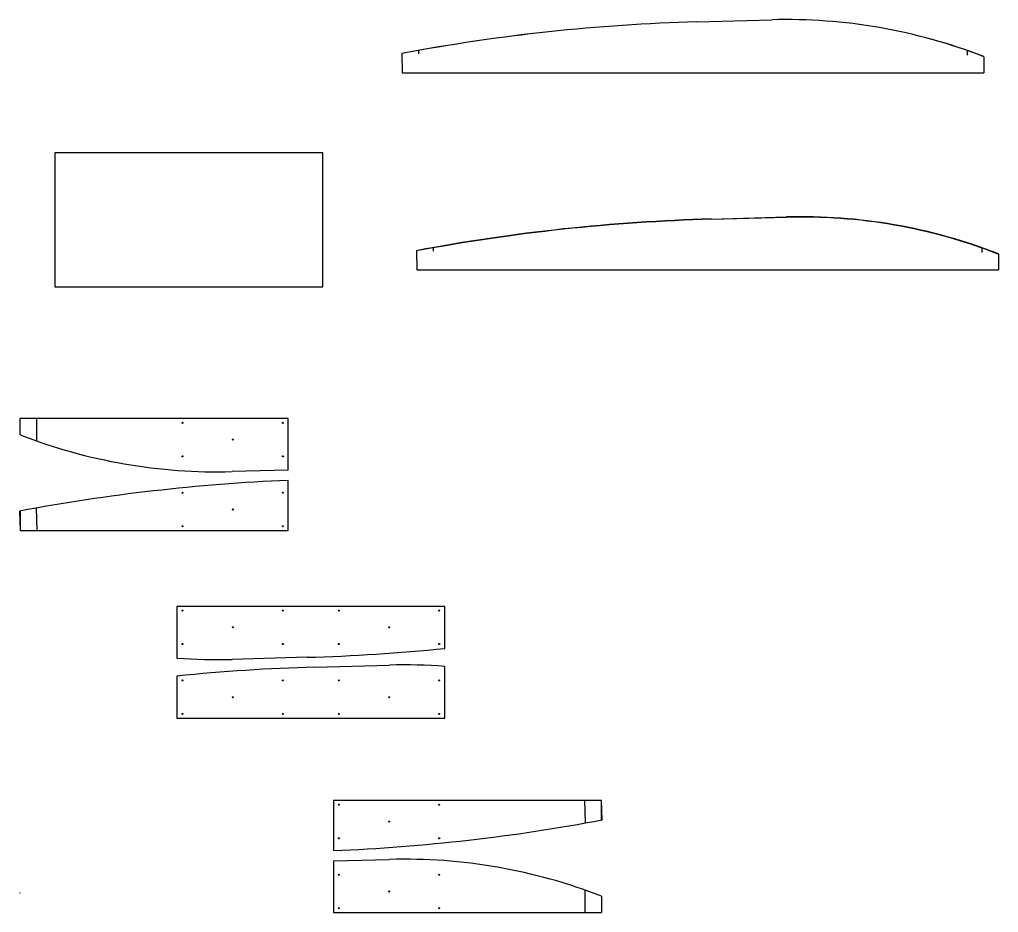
# Model space of a CAD drawing. Header units: inches. Extents: x -269 to 1350, y -37 to 699.
# Drawn here: x -268.6 to 82, y -36.7 to 283.1 of the extents above; entities that cross this region are included whole.
import ezdxf

# ---------------------------------------------------------------- set-up
doc = ezdxf.new("R2010")
doc.units = ezdxf.units.IN
doc.header["$MEASUREMENT"] = 0

msp = doc.modelspace()

# ---------------------------------------------------------------- linework, layer by layer
at = {"color": 7, "linetype": 'Continuous', "lineweight": 25}
for p, q in [((-26.016113, 282.285788), (0.824137, 283.023774)), ((-26.013199, 282.293598), (0.827051, 283.031585)), ((-131.744289, 270.942693), (-131.5545, 264.040146)), ((-125.772196, 272.040146), (-125.738783, 270.824909)), ((70.76385, 272.045094), (70.76385, 270.302965)), ((76.76385, 269.818387), (76.76385, 264.040146)), ((-131.5545, 264.040146), (76.76385, 264.040146)), ((-20.777028, 211.67607), (6.063222, 212.414057)), ((-20.774115, 211.57011), (6.066135, 212.308097)), ((-126.505205, 200.332975), (-126.315416, 193.430429)), ((-120.533112, 201.430429), (-120.499699, 200.215191)), ((76.002934, 201.435377), (76.002934, 199.693248)), ((82.002934, 199.208669), (82.002934, 193.430429)), ((-126.315416, 193.430429), (82.002934, 193.430429)), ((-268.444896, 134.400378), (-268.444896, 140.178618)), ((-172.444896, 140.178618), (-268.444896, 140.178618)), ((-262.444896, 132.17367), (-262.444896, 140.178618)), ((-172.444896, 121.746558), (-192.505184, 121.19499)), ((-268.634685, 107.039775), (-268.444896, 100.137228)), ((-262.662593, 108.137228), (-262.442629, 100.137228)), ((-268.444896, 100.137228), (-172.444896, 100.137228)), ((-165.664934, 54.711661), (-192.505184, 53.973675)), ((-162.906509, 51.161554), (-136.066259, 51.899541)), ((-212.285721, 32.915913), (-116.285721, 32.915913)), ((-60.126547, 3.373976), (-156.126547, 3.373976)), ((-65.90885, -4.626024), (-66.128814, 3.373976)), ((-59.936757, -3.52857), (-60.126547, 3.373976)), ((-156.126547, -18.235353), (-136.066259, -17.683785)), ((-66.126547, -28.662465), (-66.126547, -36.667413)), ((-60.126547, -30.889173), (-60.126547, -36.667413)), ((-156.126547, -36.667413), (-60.126547, -36.667413))]:
    msp.add_line(p, q, dxfattribs=at)
msp.add_lwpolyline([(-256.047256, 187.330148), (-160.047256, 187.330148), (-160.047256, 235.330148), (-256.047256, 235.330148)], close=True)
for points in [[(-172.444896, 121.746558), (-172.444896, 140.178618), (-268.444896, 140.178618)], [(-172.444896, 140.178618), (-212.285721, 140.178618)], [(-268.444896, 107.075512), (-268.444896, 100.137228), (-172.444896, 100.137228), (-172.444896, 118.052646)], [(-212.285721, 100.137228), (-172.444896, 100.137228)], [(-172.444896, 72.957303), (-212.285721, 72.957303)], [(-116.285721, 57.896113), (-116.285721, 72.957303), (-212.285721, 72.957303), (-212.285721, 54.437526)], [(-116.285721, 72.957303), (-156.126547, 72.957303)], [(-212.285721, 47.977103), (-212.285721, 32.915913), (-116.285721, 32.915913), (-116.285721, 51.43569)], [(-212.285721, 32.915913), (-172.444896, 32.915913)], [(-156.126547, 32.915913), (-116.285721, 32.915913)], [(-60.126547, -3.564307), (-60.126547, 3.373976), (-156.126547, 3.373976), (-156.126547, -14.541442)], [(-116.285721, 3.373976), (-156.126547, 3.373976)], [(-156.126547, -18.235353), (-156.126547, -36.667413), (-60.126547, -36.667413)], [(-156.126547, -36.667413), (-116.285721, -36.667413)]]:
    msp.add_lwpolyline(points)
for centre in [(-210.285721, 138.678618), (-174.285721, 138.678618), (-192.285721, 132.678618), (-210.285721, 126.678618), (-174.285721, 126.678618), (-210.285721, 113.637228), (-174.285721, 113.637228), (-192.285721, 107.637228), (-210.285721, 101.637228), (-174.285721, 101.637228), (-210.285721, 71.457303), (-174.285721, 71.457303), (-154.285721, 71.457303), (-118.285721, 71.457303), (-192.285721, 65.457303), (-136.285721, 65.457303), (-210.285721, 59.457303), (-174.285721, 59.457303), (-154.285721, 59.457303), (-118.285721, 59.457303), (-210.285721, 46.415913), (-174.285721, 46.415913), (-154.285721, 46.415913), (-118.285721, 46.415913), (-192.285721, 40.415913), (-136.285721, 40.415913), (-210.285721, 34.415913), (-174.285721, 34.415913), (-154.285721, 34.415913), (-118.285721, 34.415913), (-154.285721, 1.873976), (-118.285721, 1.873976), (-136.285721, -4.126024), (-154.285721, -10.126024), (-118.285721, -10.126024), (-154.285721, -23.167413), (-118.285721, -23.167413), (-136.285721, -29.167413), (-154.285721, -35.167413), (-118.285721, -35.167413)]:
    msp.add_circle(centre, 0.1875)
for centre, radius, start, end in [((-7.589535, -387.880936), 670.42, 91.574980049, 100.672181713), ((-7.589535, -387.767166), 670.314, 91.574980049, 100.672181713), ((6.164908, 88.782256), 194.314928, 68.69563081, 91.57498005), ((6.164908, 88.896026), 194.208928, 68.69563081, 91.57498005), ((-2.35045, -458.490653), 670.42, 91.574980049, 100.672181713), ((-2.35045, -458.490653), 670.314, 91.574980049, 100.672181713), ((11.403992, 18.172538), 194.314928, 68.69563081, 91.57498005), ((11.403992, 18.172538), 194.208928, 68.69563081, 91.57498005), ((-197.845954, 315.436509), 194.314928, 248.69563081, 271.57498005), ((-144.479931, -551.783854), 670.42, 92.390649888, 100.672181713), ((-184.091512, 724.878385), 670.42, 271.574980049, 275.804778567), ((-197.845954, 248.215193), 194.314928, 265.73835588, 271.57498005), ((-144.479931, -619.005169), 670.42, 91.574980049, 95.804778567), ((-130.725489, -142.341978), 194.314928, 85.73835588, 91.57498005), ((-184.091512, 655.295059), 670.42, 272.390649888, 280.672181713), ((-130.725489, -211.925304), 194.314928, 68.69563081, 91.57498005), ((-144.479931, -688.588496), 670.42, 100.655676815, 100.672181713)]:
    msp.add_arc(centre, radius, start, end, dxfattribs=at)

doc.saveas('drawing.dxf')
